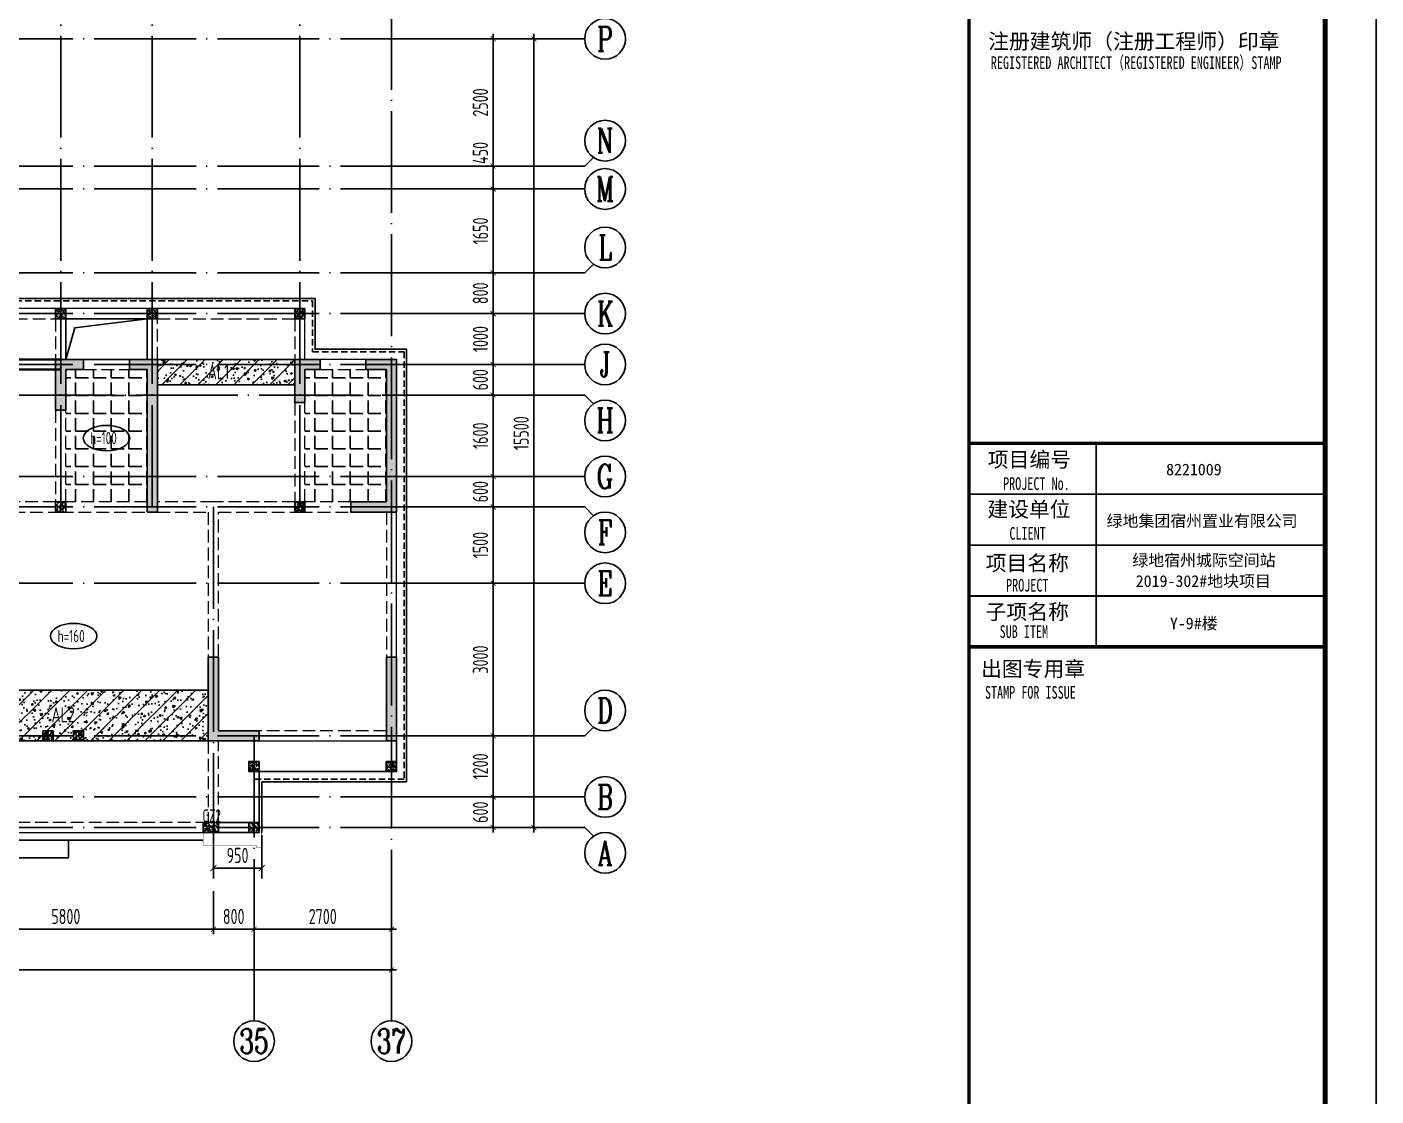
# Model space of a CAD drawing. Extents: x -812054 to 22247, y -644080 to 1003627.
# Drawn here: x -325820 to -299303, y -232639 to -211626 of the extents above; entities that cross this region are included whole.
import ezdxf
from ezdxf.enums import TextEntityAlignment as Align

# ---------------------------------------------------------------- set-up
doc = ezdxf.new("R2010")
doc.units = 0
doc.header["$LTSCALE"] = 1000
for name, pattern in [('DASH', [0.35, 0.25, -0.1]), ('DASHED', [0.75, 0.5, -0.25]), ('DOTE', [2.42, 2, -0.2, 0.02, -0.2]), ('HIDDEN', [0.375, 0.25, -0.125])]:
    doc.linetypes.add(name, pattern=pattern)
doc.layers.get('0').update_dxf_attribs({"linetype": 'CONTINUOUS'})
doc.layers.get('DEFPOINTS').update_dxf_attribs({"linetype": 'CONTINUOUS'})
for name, color, linetype in [('-TK', 7, 'CONTINUOUS'), ('A-AXIS', 1, 'CONTINUOUS'), ('A-DOTE', 10, 'DOTE'), ('AXIS_NUM', 7, 'CONTINUOUS'), ('BEAM', 4, 'DASHED'), ('BEAM_CON', 4, 'CONTINUOUS'), ('ROOF', 183, 'CONTINUOUS'), ('S-B板填充', 251, 'CONTINUOUS'), ('S-B板标注', 3, 'CONTINUOUS'), ('S-B板边线', 2, 'CONTINUOUS'), ('S-D洞口', 4, 'CONTINUOUS'), ('S-L主梁线', 4, 'DASH'), ('S-Q墙填充', 252, 'CONTINUOUS'), ('S-Q墙实线', 6, 'CONTINUOUS'), ('S-Q墙标注', 3, 'CONTINUOUS'), ('S-Y一般标注', 3, 'CONTINUOUS'), ('S-板正筋', 2, 'CONTINUOUS'), ('S-构造柱', 212, 'CONTINUOUS'), ('S-构造柱编号', 130, 'CONTINUOUS'), ('TEXT', 2, 'CONTINUOUS'), ('图签文字', 4, 'CONTINUOUS'), ('看线', 251, 'CONTINUOUS')]:
    doc.layers.add(name, color=color, linetype=linetype)
doc.layers.add('图框', color=9, linetype='CONTINUOUS', lineweight=18)
doc.layers.add('图签', color=147, linetype='CONTINUOUS', lineweight=18)
doc.layers.add('配箍校核', color=34, linetype='CONTINUOUS', plot=False)
doc.styles.add('TSSD_Axis', font='complex.shx', dxfattribs={"width": 0.7, "bigfont": 'hztxt.shx'})
doc.styles.add('TSSD_DIMENSION', font='Tssdeng.shx', dxfattribs={"width": 0.7, "bigfont": 'tssdchn.shx'})
doc.styles.add('TSSD_REIN', font='tssdeng.shx', dxfattribs={"width": 0.7, "height": 300, "bigfont": 'tssdchn.shx'})
doc.styles.add('宋体', font='', dxfattribs={"height": 50})
doc.styles.add('建筑图签-1', font='simhei.ttf', dxfattribs={"width": 0.7})
doc.styles.add('结构文字', font='zstxt.shx', dxfattribs={"width": 0.7, "bigfont": 'zshz.shx'})
doc.styles.get('宋体').set_extended_font_data('SimSun')
doc.dimstyles.new('STRUCK', dxfattribs={"dimtxt": 400, "dimasz": 121, "dimexe": 200, "dimexo": 150, "dimgap": 115, "dimtad": 1, "dimdec": 0, "dimdsep": 46, "dimtxsty": '结构文字', "dimblk": 'ARCHTICK', "dimcen": 400, "dimclrd": 3, "dimclre": 3, "dimclrt": 7, "dimadec": 0, "dimazin": 0, "dimtfac": 1, "dimtdec": 0, "dimtix": 1, "dimtmove": 2, "dimatfit": 3, "dimldrblk": '_DIMX', "dimfxl": 1, "dimtolj": 1, "dimtzin": 0, "dimarcsym": 0})
doc.dimstyles.new('TSSD_100_100', dxfattribs={"dimtxt": 300, "dimasz": 100, "dimexe": 100, "dimexo": 250, "dimgap": 100, "dimtad": 1, "dimdec": 0, "dimzin": 0, "dimdsep": 46, "dimtxsty": 'TSSD_DIMENSION', "dimblk": 'ARCHTICK', "dimcen": 0, "dimdle": 100, "dimclrt": 7, "dimadec": 0, "dimazin": 0, "dimtfac": 1, "dimtdec": 0, "dimtix": 1, "dimtmove": 2, "dimatfit": 3, "dimldrblk": 'ARCHTICK', "dimfxl": 1, "dimtolj": 1, "dimtzin": 0, "dimarcsym": 0})

# ---------------------------------------------------------------- blocks, each defined once
blk = doc.blocks.new('_ArchTick')
at = {"color": 0, "linetype": 'ByBlock', "const_width": 0.15}
blk.add_lwpolyline([(-0.5, -0.5), (0.5, 0.5)], dxfattribs=at)
blk = doc.blocks.new('*D111')
at = {"layer": 'DEFPOINTS', "color": 0, "transparency": 16777216}
for p in [(45300, 3600), (51100, 3600), (51100, 2600)]:
    blk.add_point(p, dxfattribs=at)
at = {"layer": 'S-Y一般标注', "color": 0, "lineweight": -2, "transparency": 16777216}
for p, q in [((45300, 3350), (45300, 2500)), ((51100, 3350), (51100, 2500)), ((45200, 2600), (51200, 2600))]:
    blk.add_line(p, q, dxfattribs=at)
at = {"layer": 'S-Y一般标注', "color": 0, "lineweight": -2, "transparency": 16777216, "xscale": 100, "yscale": 100, "zscale": 100, "rotation": 180}
blk.add_blockref('_ArchTick', (45300, 2600), dxfattribs=at)
at = {"layer": 'S-Y一般标注', "color": 0, "lineweight": -2, "transparency": 16777216, "xscale": 100, "yscale": 100, "zscale": 100}
blk.add_blockref('_ArchTick', (51100, 2600), dxfattribs=at)
at = {"layer": 'S-Y一般标注', "color": 7, "transparency": 16777216, "insert": (48200, 2850), "char_height": 300, "attachment_point": 5, "style": 'TSSD_DIMENSION'}
blk.add_mtext('\\A1;5800', dxfattribs=at)
blk = doc.blocks.new('ts_axno')
at = {"color": 0, "linetype": 'ByBlock', "lineweight": -2}
blk.add_circle((0, 0), 0.5, dxfattribs=at)
at = {"color": 0, "linetype": 'ByBlock', "lineweight": -2, "style": 'TSSD_Axis', "width": 0.7}
blk.add_attdef('A', text='', height=0.6, dxfattribs=at).set_placement((0, 0), align=Align.MIDDLE_CENTER)
blk = doc.blocks.new('*D112')
at = {"layer": 'DEFPOINTS', "color": 0, "transparency": 16777216}
for p in [(51100, 3600), (51900, 3600), (51900, 2600)]:
    blk.add_point(p, dxfattribs=at)
at = {"layer": 'S-Y一般标注', "color": 0, "lineweight": -2, "transparency": 16777216}
for p, q in [((51100, 3350), (51100, 2500)), ((51900, 3350), (51900, 2500)), ((51000, 2600), (52000, 2600))]:
    blk.add_line(p, q, dxfattribs=at)
at = {"layer": 'S-Y一般标注', "color": 0, "lineweight": -2, "transparency": 16777216, "xscale": 100, "yscale": 100, "zscale": 100, "rotation": 180}
blk.add_blockref('_ArchTick', (51100, 2600), dxfattribs=at)
at = {"layer": 'S-Y一般标注', "color": 0, "lineweight": -2, "transparency": 16777216, "xscale": 100, "yscale": 100, "zscale": 100}
blk.add_blockref('_ArchTick', (51900, 2600), dxfattribs=at)
at = {"layer": 'S-Y一般标注', "color": 7, "transparency": 16777216, "insert": (51500, 2850), "char_height": 300, "attachment_point": 5, "style": 'TSSD_DIMENSION'}
blk.add_mtext('\\A1;800', dxfattribs=at)
blk = doc.blocks.new('*D113')
at = {"layer": 'DEFPOINTS', "color": 0, "transparency": 16777216}
for p in [(51900, 3600), (54600, 3600), (54600, 2600)]:
    blk.add_point(p, dxfattribs=at)
at = {"layer": 'S-Y一般标注', "color": 0, "lineweight": -2, "transparency": 16777216}
for p, q in [((51900, 3350), (51900, 2500)), ((54600, 3350), (54600, 2500)), ((51800, 2600), (54700, 2600))]:
    blk.add_line(p, q, dxfattribs=at)
at = {"layer": 'S-Y一般标注', "color": 0, "lineweight": -2, "transparency": 16777216, "xscale": 100, "yscale": 100, "zscale": 100, "rotation": 180}
blk.add_blockref('_ArchTick', (51900, 2600), dxfattribs=at)
at = {"layer": 'S-Y一般标注', "color": 0, "lineweight": -2, "transparency": 16777216, "xscale": 100, "yscale": 100, "zscale": 100}
blk.add_blockref('_ArchTick', (54600, 2600), dxfattribs=at)
at = {"layer": 'S-Y一般标注', "color": 7, "transparency": 16777216, "insert": (53250, 2850), "char_height": 300, "attachment_point": 5, "style": 'TSSD_DIMENSION'}
blk.add_mtext('\\A1;2700', dxfattribs=at)
blk = doc.blocks.new('*D114')
at = {"layer": 'DEFPOINTS', "color": 0, "transparency": 16777216}
for p in [(4600, 3600), (54600, 3600), (54600, 1800)]:
    blk.add_point(p, dxfattribs=at)
at = {"layer": 'S-Y一般标注', "color": 0, "lineweight": -2, "transparency": 16777216}
for p, q in [((4600, 3350), (4600, 1700)), ((54600, 3350), (54600, 1700)), ((4500, 1800), (54700, 1800))]:
    blk.add_line(p, q, dxfattribs=at)
at = {"layer": 'S-Y一般标注', "color": 0, "lineweight": -2, "transparency": 16777216, "xscale": 100, "yscale": 100, "zscale": 100, "rotation": 180}
blk.add_blockref('_ArchTick', (4600, 1800), dxfattribs=at)
at = {"layer": 'S-Y一般标注', "color": 0, "lineweight": -2, "transparency": 16777216, "xscale": 100, "yscale": 100, "zscale": 100}
blk.add_blockref('_ArchTick', (54600, 1800), dxfattribs=at)
at = {"layer": 'S-Y一般标注', "color": 7, "transparency": 16777216, "insert": (29600, 2050), "char_height": 300, "attachment_point": 5, "style": 'TSSD_DIMENSION'}
blk.add_mtext('\\A1;50000', dxfattribs=at)
blk = doc.blocks.new('*D119')
at = {"layer": 'DEFPOINTS', "color": 0, "transparency": 16777216}
for p in [(55600, 5200), (56600, 5200), (55600, 4600)]:
    blk.add_point(p, dxfattribs=at)
at = {"layer": 'S-Y一般标注', "color": 0, "lineweight": -2, "transparency": 16777216}
for p, q in [((55850, 5200), (56700, 5200)), ((56600, 5200), (56600, 5300)), ((56600, 4600), (56600, 5200)), ((55850, 4600), (56700, 4600)), ((56600, 4600), (56600, 4500))]:
    blk.add_line(p, q, dxfattribs=at)
at = {"layer": 'S-Y一般标注', "color": 0, "lineweight": -2, "transparency": 16777216, "xscale": 100, "yscale": 100, "zscale": 100}
for p, rotation in [((56600, 5200), 270), ((56600, 4600), 90)]:
    blk.add_blockref('_ArchTick', p, dxfattribs=dict(at, rotation=rotation))
at = {"layer": 'S-Y一般标注', "color": 7, "transparency": 16777216, "insert": (56350, 4900), "char_height": 300, "attachment_point": 5, "rotation": 90, "style": 'TSSD_DIMENSION'}
blk.add_mtext('\\A1;600', dxfattribs=at)
blk = doc.blocks.new('*D120')
at = {"layer": 'DEFPOINTS', "color": 0, "transparency": 16777216}
for p in [(55600, 10900), (56600, 10900), (55600, 9400)]:
    blk.add_point(p, dxfattribs=at)
at = {"layer": 'S-Y一般标注', "color": 0, "lineweight": -2, "transparency": 16777216}
for p, q in [((55850, 10900), (56700, 10900)), ((56600, 9300), (56600, 11000)), ((55850, 9400), (56700, 9400))]:
    blk.add_line(p, q, dxfattribs=at)
at = {"layer": 'S-Y一般标注', "color": 0, "lineweight": -2, "transparency": 16777216, "xscale": 100, "yscale": 100, "zscale": 100}
for p, rotation in [((56600, 10900), 90), ((56600, 9400), 270)]:
    blk.add_blockref('_ArchTick', p, dxfattribs=dict(at, rotation=rotation))
at = {"layer": 'S-Y一般标注', "color": 7, "transparency": 16777216, "insert": (56350, 10150), "char_height": 300, "attachment_point": 5, "rotation": 90, "style": 'TSSD_DIMENSION'}
blk.add_mtext('\\A1;1500', dxfattribs=at)
blk = doc.blocks.new('*D121')
at = {"layer": 'DEFPOINTS', "color": 0, "transparency": 16777216}
for p in [(55600, 11500), (56600, 11500), (55600, 10900)]:
    blk.add_point(p, dxfattribs=at)
at = {"layer": 'S-Y一般标注', "color": 0, "lineweight": -2, "transparency": 16777216}
for p, q in [((55850, 11500), (56700, 11500)), ((56600, 11500), (56600, 11600)), ((56600, 10900), (56600, 11500)), ((55850, 10900), (56700, 10900)), ((56600, 10900), (56600, 10800))]:
    blk.add_line(p, q, dxfattribs=at)
at = {"layer": 'S-Y一般标注', "color": 0, "lineweight": -2, "transparency": 16777216, "xscale": 100, "yscale": 100, "zscale": 100}
for p, rotation in [((56600, 11500), 270), ((56600, 10900), 90)]:
    blk.add_blockref('_ArchTick', p, dxfattribs=dict(at, rotation=rotation))
at = {"layer": 'S-Y一般标注', "color": 7, "transparency": 16777216, "insert": (56350, 11200), "char_height": 300, "attachment_point": 5, "rotation": 90, "style": 'TSSD_DIMENSION'}
blk.add_mtext('\\A1;600', dxfattribs=at)
blk = doc.blocks.new('*D122')
at = {"layer": 'DEFPOINTS', "color": 0, "transparency": 16777216}
for p in [(55600, 13100), (56600, 13100), (55600, 11500)]:
    blk.add_point(p, dxfattribs=at)
at = {"layer": 'S-Y一般标注', "color": 0, "lineweight": -2, "transparency": 16777216}
for p, q in [((55850, 13100), (56700, 13100)), ((56600, 11400), (56600, 13200)), ((55850, 11500), (56700, 11500))]:
    blk.add_line(p, q, dxfattribs=at)
at = {"layer": 'S-Y一般标注', "color": 0, "lineweight": -2, "transparency": 16777216, "xscale": 100, "yscale": 100, "zscale": 100}
for p, rotation in [((56600, 13100), 90), ((56600, 11500), 270)]:
    blk.add_blockref('_ArchTick', p, dxfattribs=dict(at, rotation=rotation))
at = {"layer": 'S-Y一般标注', "color": 7, "transparency": 16777216, "insert": (56350, 12300), "char_height": 300, "attachment_point": 5, "rotation": 90, "style": 'TSSD_DIMENSION'}
blk.add_mtext('\\A1;1600', dxfattribs=at)
blk = doc.blocks.new('*D123')
at = {"layer": 'DEFPOINTS', "color": 0, "transparency": 16777216}
for p in [(55600, 13700), (56600, 13700), (55600, 13100)]:
    blk.add_point(p, dxfattribs=at)
at = {"layer": 'S-Y一般标注', "color": 0, "lineweight": -2, "transparency": 16777216}
for p, q in [((56600, 13700), (56600, 13800)), ((55850, 13700), (56700, 13700)), ((56600, 13100), (56600, 13700)), ((55850, 13100), (56700, 13100)), ((56600, 13100), (56600, 13000))]:
    blk.add_line(p, q, dxfattribs=at)
at = {"layer": 'S-Y一般标注', "color": 0, "lineweight": -2, "transparency": 16777216, "xscale": 100, "yscale": 100, "zscale": 100}
for p, rotation in [((56600, 13700), 270), ((56600, 13100), 90)]:
    blk.add_blockref('_ArchTick', p, dxfattribs=dict(at, rotation=rotation))
at = {"layer": 'S-Y一般标注', "color": 7, "transparency": 16777216, "insert": (56350, 13400), "char_height": 300, "attachment_point": 5, "rotation": 90, "style": 'TSSD_DIMENSION'}
blk.add_mtext('\\A1;600', dxfattribs=at)
blk = doc.blocks.new('*D124')
at = {"layer": 'DEFPOINTS', "color": 0, "transparency": 16777216}
for p in [(55600, 14700), (56600, 14700), (55600, 13700)]:
    blk.add_point(p, dxfattribs=at)
at = {"layer": 'S-Y一般标注', "color": 0, "lineweight": -2, "transparency": 16777216}
for p, q in [((55850, 14700), (56700, 14700)), ((56600, 13600), (56600, 14800)), ((55850, 13700), (56700, 13700))]:
    blk.add_line(p, q, dxfattribs=at)
at = {"layer": 'S-Y一般标注', "color": 0, "lineweight": -2, "transparency": 16777216, "xscale": 100, "yscale": 100, "zscale": 100}
for p, rotation in [((56600, 14700), 90), ((56600, 13700), 270)]:
    blk.add_blockref('_ArchTick', p, dxfattribs=dict(at, rotation=rotation))
at = {"layer": 'S-Y一般标注', "color": 7, "transparency": 16777216, "insert": (56350, 14200), "char_height": 300, "attachment_point": 5, "rotation": 90, "style": 'TSSD_DIMENSION'}
blk.add_mtext('\\A1;1000', dxfattribs=at)
blk = doc.blocks.new('*D125')
at = {"layer": 'DEFPOINTS', "color": 0, "transparency": 16777216}
for p in [(55600, 20100), (57400, 20100), (55600, 4600)]:
    blk.add_point(p, dxfattribs=at)
at = {"layer": 'S-Y一般标注', "color": 0, "lineweight": -2, "transparency": 16777216}
for p, q in [((57400, 4500), (57400, 20200)), ((55850, 20100), (57500, 20100)), ((55850, 4600), (57500, 4600))]:
    blk.add_line(p, q, dxfattribs=at)
at = {"layer": 'S-Y一般标注', "color": 0, "lineweight": -2, "transparency": 16777216, "xscale": 100, "yscale": 100, "zscale": 100}
for p, rotation in [((57400, 20100), 90), ((57400, 4600), 270)]:
    blk.add_blockref('_ArchTick', p, dxfattribs=dict(at, rotation=rotation))
at = {"layer": 'S-Y一般标注', "color": 7, "transparency": 16777216, "insert": (57150, 12350), "char_height": 300, "attachment_point": 5, "rotation": 90, "style": 'TSSD_DIMENSION'}
blk.add_mtext('\\A1;15500', dxfattribs=at)
blk = doc.blocks.new('*D126')
at = {"layer": 'DEFPOINTS', "color": 0, "transparency": 16777216}
for p in [(55600, 15500), (56600, 15500), (55600, 14700)]:
    blk.add_point(p, dxfattribs=at)
at = {"layer": 'S-Y一般标注', "color": 0, "lineweight": -2, "transparency": 16777216}
for p, q in [((55850, 15500), (56700, 15500)), ((56600, 14600), (56600, 15600)), ((55850, 14700), (56700, 14700))]:
    blk.add_line(p, q, dxfattribs=at)
at = {"layer": 'S-Y一般标注', "color": 0, "lineweight": -2, "transparency": 16777216, "xscale": 100, "yscale": 100, "zscale": 100}
for p, rotation in [((56600, 15500), 90), ((56600, 14700), 270)]:
    blk.add_blockref('_ArchTick', p, dxfattribs=dict(at, rotation=rotation))
at = {"layer": 'S-Y一般标注', "color": 7, "transparency": 16777216, "insert": (56350, 15100), "char_height": 300, "attachment_point": 5, "rotation": 90, "style": 'TSSD_DIMENSION'}
blk.add_mtext('\\A1;800', dxfattribs=at)
blk = doc.blocks.new('*D127')
at = {"layer": 'DEFPOINTS', "color": 0, "transparency": 16777216}
for p in [(55600, 17600), (56600, 17600), (55600, 17150)]:
    blk.add_point(p, dxfattribs=at)
at = {"layer": 'S-Y一般标注', "color": 0, "lineweight": -2, "transparency": 16777216}
for p, q in [((55850, 17600), (56700, 17600)), ((56600, 17050), (56600, 17700)), ((55850, 17150), (56700, 17150))]:
    blk.add_line(p, q, dxfattribs=at)
at = {"layer": 'S-Y一般标注', "color": 0, "lineweight": -2, "transparency": 16777216, "xscale": 100, "yscale": 100, "zscale": 100}
for p, rotation in [((56600, 17600), 90), ((56600, 17150), 270)]:
    blk.add_blockref('_ArchTick', p, dxfattribs=dict(at, rotation=rotation))
at = {"layer": 'S-Y一般标注', "color": 7, "transparency": 16777216, "insert": (56350, 17858), "char_height": 300, "attachment_point": 5, "rotation": 90, "style": 'TSSD_DIMENSION'}
blk.add_mtext('\\A1;450', dxfattribs=at)
blk = doc.blocks.new('*D128')
at = {"layer": 'DEFPOINTS', "color": 0, "transparency": 16777216}
for p in [(55600, 20100), (56600, 20100), (55600, 17600)]:
    blk.add_point(p, dxfattribs=at)
at = {"layer": 'S-Y一般标注', "color": 0, "lineweight": -2, "transparency": 16777216}
for p, q in [((56600, 17500), (56600, 20200)), ((55850, 20100), (56700, 20100)), ((55850, 17600), (56700, 17600))]:
    blk.add_line(p, q, dxfattribs=at)
at = {"layer": 'S-Y一般标注', "color": 0, "lineweight": -2, "transparency": 16777216, "xscale": 100, "yscale": 100, "zscale": 100}
for p, rotation in [((56600, 20100), 90), ((56600, 17600), 270)]:
    blk.add_blockref('_ArchTick', p, dxfattribs=dict(at, rotation=rotation))
at = {"layer": 'S-Y一般标注', "color": 7, "transparency": 16777216, "insert": (56350, 18850), "char_height": 300, "attachment_point": 5, "rotation": 90, "style": 'TSSD_DIMENSION'}
blk.add_mtext('\\A1;2500', dxfattribs=at)
blk = doc.blocks.new('*D129')
at = {"layer": 'DEFPOINTS', "color": 0, "transparency": 16777216}
for p in [(55600, 6400), (56600, 6400), (55600, 5200)]:
    blk.add_point(p, dxfattribs=at)
at = {"layer": 'S-Y一般标注', "color": 0, "lineweight": -2, "transparency": 16777216}
for p, q in [((55850, 6400), (56700, 6400)), ((56600, 5100), (56600, 6500)), ((55850, 5200), (56700, 5200))]:
    blk.add_line(p, q, dxfattribs=at)
at = {"layer": 'S-Y一般标注', "color": 0, "lineweight": -2, "transparency": 16777216, "xscale": 100, "yscale": 100, "zscale": 100}
for p, rotation in [((56600, 6400), 90), ((56600, 5200), 270)]:
    blk.add_blockref('_ArchTick', p, dxfattribs=dict(at, rotation=rotation))
at = {"layer": 'S-Y一般标注', "color": 7, "transparency": 16777216, "insert": (56350, 5800), "char_height": 300, "attachment_point": 5, "rotation": 90, "style": 'TSSD_DIMENSION'}
blk.add_mtext('\\A1;1200', dxfattribs=at)
blk = doc.blocks.new('*D130')
at = {"layer": 'DEFPOINTS', "color": 0, "transparency": 16777216}
for p in [(55600, 9400), (56600, 9400), (55600, 6400)]:
    blk.add_point(p, dxfattribs=at)
at = {"layer": 'S-Y一般标注', "color": 0, "lineweight": -2, "transparency": 16777216}
for p, q in [((55850, 9400), (56700, 9400)), ((56600, 6300), (56600, 9500)), ((55850, 6400), (56700, 6400))]:
    blk.add_line(p, q, dxfattribs=at)
at = {"layer": 'S-Y一般标注', "color": 0, "lineweight": -2, "transparency": 16777216, "xscale": 100, "yscale": 100, "zscale": 100}
for p, rotation in [((56600, 9400), 90), ((56600, 6400), 270)]:
    blk.add_blockref('_ArchTick', p, dxfattribs=dict(at, rotation=rotation))
at = {"layer": 'S-Y一般标注', "color": 7, "transparency": 16777216, "insert": (56350, 7900), "char_height": 300, "attachment_point": 5, "rotation": 90, "style": 'TSSD_DIMENSION'}
blk.add_mtext('\\A1;3000', dxfattribs=at)
blk = doc.blocks.new('*D131')
at = {"layer": 'DEFPOINTS', "color": 0, "transparency": 16777216}
for p in [(55600, 17150), (56600, 17150), (55600, 15500)]:
    blk.add_point(p, dxfattribs=at)
at = {"layer": 'S-Y一般标注', "color": 0, "lineweight": -2, "transparency": 16777216}
for p, q in [((56600, 15400), (56600, 17250)), ((55850, 17150), (56700, 17150)), ((55850, 15500), (56700, 15500))]:
    blk.add_line(p, q, dxfattribs=at)
at = {"layer": 'S-Y一般标注', "color": 0, "lineweight": -2, "transparency": 16777216, "xscale": 100, "yscale": 100, "zscale": 100}
for p, rotation in [((56600, 17150), 90), ((56600, 15500), 270)]:
    blk.add_blockref('_ArchTick', p, dxfattribs=dict(at, rotation=rotation))
at = {"layer": 'S-Y一般标注', "color": 7, "transparency": 16777216, "insert": (56350, 16325), "char_height": 300, "attachment_point": 5, "rotation": 90, "style": 'TSSD_DIMENSION'}
blk.add_mtext('\\A1;1650', dxfattribs=at)
blk = doc.blocks.new('20210729.03492876')
at = {"color": 30, "const_width": 8}
blk.add_lwpolyline([(47750, 500), (47750, 200), (47650, 200), (47650, 250), (46600, 250), (46600, 500)], dxfattribs=at)
at = {"layer": '看线', "color": 201, "linetype": 'HIDDEN', "ltscale": 0.5}
blk.add_lwpolyline([(40250, 13200), (40250, 11750), (42350, 11750), (42350, 10950), (48750, 10950), (48750, 9950), (50550, 9950), (50550, 1550), (47600, 1550)], dxfattribs=at)
at = {"layer": '看线', "color": 201}
blk.add_lwpolyline([(40300, 13200), (40300, 11800), (42400, 11800), (42400, 11000), (48800, 11000), (48800, 10000), (50600, 10000), (50600, 1500), (47750, 1500)], dxfattribs=at)
at = {"layer": '看线', "color": 202, "ltscale": 0.5}
for points in [[(47750, 1500), (47750, 500)], [(43950, 350), (43950, 0), (41950, 0), (41950, 350)], [(46600, 350), (41950, 350)]]:
    blk.add_lwpolyline(points, dxfattribs=at)
blk = doc.blocks.new('20210729.04150611')
at = {"layer": 'S-B板边线'}
blk.add_lwpolyline([(15045, -31892), (15045, -31893), (15845, -31893), (15845, -30693), (18545, -30693), (18545, -30093)], dxfattribs=at)
blk = doc.blocks.new('20210807.15313138')
at = {"layer": 'S-Q墙填充'}
h = blk.add_hatch(color=252, dxfattribs=at)
h.dxf.hatch_style = 1
h.paths.add_polyline_path([(104416, 66140), (104416, 65140), (104616, 65140), (104616, 65940), (104966, 65940), (104966, 66140)])
h = blk.add_hatch(color=252, dxfattribs=at)
h.dxf.hatch_style = 1
h.paths.add_polyline_path([(106416, 66140), (105866, 66140), (105866, 65940), (106216, 65940), (106216, 63140), (106416, 63140)])
h = blk.add_hatch(color=252, dxfattribs=at)
h.dxf.hatch_style = 1
h.paths.add_polyline_path([(109116, 66140), (109116, 65290), (109316, 65290), (109316, 65940), (109616, 65940), (109616, 66140)])
h = blk.add_hatch(color=252, dxfattribs=at)
h.dxf.hatch_style = 1
h.paths.add_polyline_path([(110916, 63340), (110216, 63340), (110216, 63140), (111116, 63140), (111116, 66140), (110516, 66140), (110516, 65940), (110916, 65940)])
h = blk.add_hatch(color=252, dxfattribs=at)
h.dxf.hatch_style = 1
h.paths.add_polyline_path([(107416, 60290), (107616, 60290), (107616, 58840), (108316, 58840), (108416, 58840), (108416, 58640), (108316, 58640), (107416, 58640)])
h = blk.add_hatch(color=252, dxfattribs=at)
h.dxf.hatch_style = 1
h.paths.add_polyline_path([(111116, 58640), (111116, 60290), (110916, 60290), (110916, 58640)])
at = {"layer": 'BEAM_CON'}
for p, q in [((107616, 57040), (108416, 57040)), ((108416, 57040), (108416, 56840)), ((107616, 56840), (108416, 56840))]:
    blk.add_line(p, q, dxfattribs=at)
at = {"layer": 'S-D洞口', "color": 5}
blk.add_lwpolyline([(104616, 66140), (106216, 66140), (106216, 66940), (104616, 66940), (104616, 66140), (104793, 66762), (106216, 66940)], dxfattribs=at)
at = {"layer": 'S-L主梁线', "linetype": 'ByBlock', "lineweight": 18}
for p, q in [((104516, 67140), (102916, 67140)), ((106316, 67140), (104516, 67140)), ((109316, 67140), (106316, 67140)), ((109316, 66140), (109316, 67140)), ((104616, 66940), (106216, 66940)), ((104616, 66140), (104616, 66940)), ((106216, 66940), (106216, 66140)), ((105866, 66140), (104966, 66140)), ((110516, 66140), (109616, 66140)), ((111116, 60290), (111116, 63140)), ((108416, 58640), (110916, 58640)), ((101616, 56840), (107616, 56840))]:
    blk.add_line(p, q, dxfattribs=at)
at = {"layer": 'S-L主梁线', "linetype": 'DASH', "lineweight": 18}
for p, q in [((102916, 66940), (104416, 66940)), ((104416, 66940), (104416, 66140)), ((106416, 66940), (109116, 66940)), ((106416, 66140), (106416, 66940)), ((109116, 66940), (109116, 66140)), ((104966, 65940), (105866, 65940)), ((109616, 65940), (110516, 65940)), ((109116, 65290), (109116, 63340)), ((109316, 63340), (109316, 65290)), ((104416, 65140), (104416, 63340)), ((104616, 63340), (104616, 65140)), ((104416, 63340), (101816, 63340)), ((101816, 63140), (104516, 63140)), ((104516, 63140), (106216, 63140)), ((106216, 63340), (104616, 63340)), ((107516, 63340), (106416, 63340)), ((106416, 63140), (107416, 63140)), ((107416, 63140), (107416, 60290)), ((109116, 63340), (107516, 63340)), ((107616, 63140), (109216, 63140)), ((107616, 60290), (107616, 63140)), ((109216, 63140), (110216, 63140)), ((110216, 63340), (109316, 63340)), ((110916, 63140), (110916, 60290)), ((107416, 58640), (107416, 57040)), ((107616, 57040), (107616, 58640)), ((110916, 58840), (108416, 58840)), ((107416, 57040), (101816, 57040))]:
    blk.add_line(p, q, dxfattribs=at)
at = {"layer": 'S-Q墙实线'}
for points in [[(104416, 66140), (104416, 65140), (104616, 65140), (104616, 65940), (104966, 65940), (104966, 66140)], [(106416, 66140), (105866, 66140), (105866, 65940), (106216, 65940), (106216, 63140), (106416, 63140)], [(109116, 66140), (109116, 65290), (109316, 65290), (109316, 65940), (109616, 65940), (109616, 66140)], [(110916, 63340), (110216, 63340), (110216, 63140), (111116, 63140), (111116, 66140), (110516, 66140), (110516, 65940), (110916, 65940)], [(111116, 58640), (111116, 60290), (110916, 60290), (110916, 58640)]]:
    blk.add_lwpolyline(points, close=True, dxfattribs=at)
blk.add_lwpolyline([(108316, 58840), (108416, 58840), (108416, 58640), (108316, 58640), (107416, 58640), (107416, 60290), (107616, 60290), (107616, 58840), (108316, 58840)], dxfattribs=at)
blk = doc.blocks.new('20210730.02141516')
at = {"layer": 'S-构造柱'}
h = blk.add_hatch(dxfattribs=at)
h.set_pattern_fill('ARMORED', color=256, scale=15, angle=-90, style=0)
h.set_pattern_definition([(320, (-154189.41, 3278673.45), (-9.4128202, -107.5890274), [11.25, -123.75]), (265, (-154189.41, 3278673.45), (112.82882, 20.8127), [9, -99]), (10.4514, (-154190.19, 3278664.49), (103.4159313, -86.7764073), [9.5610285, -105.1713168]), (316.1842, (-154159.41, 3278673.45), (-24.827852, -160.0861573), [16.875, -185.625]), (6.6356, (-154161.48, 3278660.11), (146.117681, -140.199406), [14.341543, -157.75695]), (261.1842, (-154159.41, 3278673.45), (146.11779, -140.199292), [13.5, -148.5]), (291, (-154166.91, 3278658.45), (-60.3928336, -89.5360578), [11.25, -123.75]), (236, (-154166.91, 3278658.45), (108.7725068, -36.4972998), [9, -99]), (341.4514, (-154171.94, 3278650.99), (48.3795745, -126.0333943), [9.5610285, -105.1713168]), (307.5, (-154189.41, 3278673.454), (49.93407807, -1.8239783), [0, -97.8, 0, -100.5, 0, -99.375]), (277.5, (-154189.41, 3278673.454), (59.1617568, -39.4604306), [0, -57.3, 0, -95.55, 0, -37.875]), (237.5, (-154189.41, 3278706.904), (-3.38323076, -80.07336543), [0, -37.5, 0, -117, 0, -155.25]), (227.5, (-154189.41, 3278721.904), (15.0157473, -87.4779254), [0, -48.75, 0, -77.7, 0, -110.25]), (315, (-154189.41, 3278673.454), (53.0330086, 53.0330086), [])])
h.paths.add_polyline_path([(200, 200), (200, 0), (0, 0), (0, 200)])
blk.add_lwpolyline([(200, 200), (200, 0), (0, 0), (0, 200)], close=True, dxfattribs=at)
blk = doc.blocks.new('20210809.18224761')
at = {"layer": 'S-构造柱'}
h = blk.add_hatch(dxfattribs=at)
h.set_pattern_fill('ARMORED', color=256, scale=15, angle=-90, style=0)
h.set_pattern_definition([(320, (-154189.41, 3278673.45), (-9.4128202, -107.5890274), [11.25, -123.75]), (265, (-154189.41, 3278673.45), (112.82882, 20.8127), [9, -99]), (10.4514, (-154190.19, 3278664.49), (103.4159313, -86.7764073), [9.5610285, -105.1713168]), (316.1842, (-154159.41, 3278673.45), (-24.827852, -160.0861573), [16.875, -185.625]), (6.6356, (-154161.48, 3278660.11), (146.117681, -140.199406), [14.341543, -157.75695]), (261.1842, (-154159.41, 3278673.45), (146.11779, -140.199292), [13.5, -148.5]), (291, (-154166.91, 3278658.45), (-60.3928336, -89.5360578), [11.25, -123.75]), (236, (-154166.91, 3278658.45), (108.7725068, -36.4972998), [9, -99]), (341.4514, (-154171.94, 3278650.99), (48.3795745, -126.0333943), [9.5610285, -105.1713168]), (307.5, (-154189.41, 3278673.454), (49.93407807, -1.8239783), [0, -97.8, 0, -100.5, 0, -99.375]), (277.5, (-154189.41, 3278673.454), (59.1617568, -39.4604306), [0, -57.3, 0, -95.55, 0, -37.875]), (237.5, (-154189.41, 3278706.904), (-3.38323076, -80.07336543), [0, -37.5, 0, -117, 0, -155.25]), (227.5, (-154189.41, 3278721.904), (15.0157473, -87.4779254), [0, -48.75, 0, -77.7, 0, -110.25]), (315, (-154189.41, 3278673.454), (53.0330086, 53.0330086), [])])
h.paths.add_polyline_path([(300, 200), (300, 0), (0, 0), (0, 200)])
blk.add_lwpolyline([(300, 200), (300, 0), (0, 0), (0, 200)], close=True, dxfattribs=at)
blk = doc.blocks.new('20210809.18235135')
at = {"layer": '配箍校核'}
blk.add_blockref('20210809.18224761', (12, 0), dxfattribs=at)
at = {"layer": 'S-构造柱编号', "color": 2, "linetype": 'ByBlock', "style": 'TSSD_REIN', "width": 0.65}
blk.add_text('GZ2', height=250, dxfattribs=at).set_placement((0, 206, 0))
blk = doc.blocks.new('20210809.18285270')
at = {"layer": 'ROOF', "rotation": 359.9999999538236}
for p in [(43500, 10100), (45300, 10100), (48200, 10100), (43500, 6300), (48200, 6300), (47300, 1200), (50000, 1200), (47300, 0)]:
    blk.add_blockref('20210730.02141516', p, dxfattribs=at)
at = {"layer": 'ROOF'}
for p in [(43250, 1800), (43850, 1800)]:
    blk.add_blockref('20210730.02141516', p, dxfattribs=at)
at = {"layer": '配箍校核'}
blk.add_blockref('20210809.18235135', (46388, 0), dxfattribs=at)
blk = doc.blocks.new('*D1298')
at = {"layer": 'DEFPOINTS', "color": 0, "transparency": 16777216}
for p in [(-322156, -227360), (-321206, -227360), (-321206, -228160)]:
    blk.add_point(p, dxfattribs=at)
at = {"layer": 'S-Q墙标注', "color": 3, "lineweight": -2, "transparency": 16777216}
for p, q in [((-322156, -227510), (-322156, -228360)), ((-321206, -227510), (-321206, -228360)), ((-322156, -228160), (-321206, -228160))]:
    blk.add_line(p, q, dxfattribs=at)
at = {"layer": 'S-Q墙标注', "color": 3, "lineweight": -2, "transparency": 16777216, "xscale": 121, "yscale": 121, "zscale": 121, "rotation": 180}
blk.add_blockref('_ArchTick', (-322156, -228160), dxfattribs=at)
at = {"layer": 'S-Q墙标注', "color": 3, "lineweight": -2, "transparency": 16777216, "xscale": 121, "yscale": 121, "zscale": 121}
blk.add_blockref('_ArchTick', (-321206, -228160), dxfattribs=at)
at = {"layer": 'S-Q墙标注', "color": 7, "transparency": 16777216, "insert": (-321681, -227910), "char_height": 300, "attachment_point": 5, "style": 'TSSD_REIN'}
blk.add_mtext('\\A1;950', dxfattribs=at)
blk = doc.blocks.new('_DIMX')
blk.add_line((-150, 0), (150, 0))
at = {"const_width": 50}
blk.add_lwpolyline([(-70, -70), (70, 70)], dxfattribs=at)
blk = doc.blocks.new('A1')
blk.add_lwpolyline([(0, 59400), (0, 0), (84100, 0), (84100, 59400)], close=True)
at = {"const_width": 100}
blk.add_lwpolyline([(2500, 58400), (2500, 1000), (83100, 1000), (83100, 58400)], close=True, dxfattribs=at)
at = {"layer": '图框'}
for points, const_width in [([(76100, 1000), (76100, 58400)], 70), ([(76100, 36100), (83100, 36100)], 70), ([(76100, 36100), (83100, 36100)], 70), ([(78600, 32100), (78600, 36100)], 35), ([(76100, 35100), (83100, 35100)], 35), ([(76100, 34100), (83100, 34100)], 35), ([(76100, 33100), (83100, 33100)], 35), ([(83100, 32100), (76100, 32100)], 70)]:
    blk.add_lwpolyline(points, dxfattribs=dict(at, const_width=const_width))
at = {"layer": '图框', "style": '建筑图签-1', "width": 0.7}
for s, p in [('REGISTERED ARCHITECT（REGISTERED ENGINEER）STAMP', (76529, 43459)), ('PROJECT No.', (76770, 35185, -1799)), ('CLIENT', (76894, 34206)), ('PROJECT', (76829, 33187)), ('SUB ITEM', (76702, 32276)), ('STAMP FOR ISSUE', (76413, 31081))]:
    blk.add_text(s, height=250, dxfattribs=at).set_placement(p)
at = {"layer": '图签', "color": 2, "style": '宋体'}
for s, height, p in [('8221009', 229.3, (79974, 35472)), ('绿地集团宿州置业有限公司', 229.34, (78805, 34462)), ('绿地宿州城际空间站', 229.3, (79310, 33688)), ('2019-302#地块项目', 229.34, (79377, 33279)), ('Y-9#楼', 229.3, (80049, 32448))]:
    blk.add_text(s, height=height, dxfattribs=at).set_placement(p)
at = {"layer": '图签文字', "color": 7, "style": '建筑图签-1'}
for s, p in [('注册建筑师（注册工程师）印章', (76475, 43854)), ('项目编号', (76468, 35632)), ('建设单位', (76460, 34655)), ('项目名称', (76427, 33597)), ('子项名称', (76427, 32640)), ('出图专用章', (76336, 31518))]:
    blk.add_text(s, height=300, dxfattribs=at).set_placement(p)
blk = doc.blocks.new('20210726.16350016')
at = {"layer": 'A-AXIS'}
for p, q in [((55600, 20100), (58400, 20100)), ((58400, 17600), (58571.6, 17771.7)), ((55600, 17600), (58400, 17600)), ((55600, 17150), (58400, 17150)), ((58400, 15500), (58571.6, 15671.7)), ((55600, 15500), (58400, 15500)), ((55600, 14700), (58400, 14700)), ((55600, 13700), (58400, 13700)), ((55600, 13100.3), (58400, 13100.3)), ((58400, 13100.3), (58571.6, 12928.7)), ((55600, 11500), (58400, 11500)), ((55600, 10900), (58400, 10900)), ((58400, 10900), (58571.6, 10728.4)), ((55600, 9400), (58400, 9400)), ((55600, 6400), (58400, 6400)), ((58400, 6400), (58571.6, 6571.7)), ((55600, 5200), (58400, 5200)), ((55600, 4600), (58400, 4600)), ((58400, 4600), (58571.6, 4428.4)), ((51900, 3600), (51900, 800)), ((54600, 3600), (54600, 800))]:
    blk.add_line(p, q, dxfattribs=at)
at = {"layer": 'A-DOTE'}
for p, q in [((48100, 10900), (48100, 21100)), ((49900, 10900), (49900, 21100)), ((52800, 10900), (52800, 21100)), ((54600, 21100), (54600, 3600)), ((55600, 20100), (3600, 20100)), ((55600, 17600), (3600, 17600)), ((55600, 17150), (3600, 17150)), ((55600, 15500), (3600, 15500)), ((55600, 14700), (3600, 14700)), ((55600, 13700), (3600, 13700)), ((3600, 13100.3), (55600, 13100.3)), ((55600, 11500), (3600, 11500)), ((55600, 10900), (3600, 10900)), ((51100, 10900), (51100, 3600)), ((55600, 9400), (3600, 9400)), ((55600, 6400), (3600, 6400)), ((51900, 6400), (51900, 3600)), ((55600, 5200), (3600, 5200)), ((55600, 4600), (3600, 4600))]:
    blk.add_line(p, q, dxfattribs=at)
at = {"layer": 'A-AXIS'}
ref = blk.add_blockref('ts_axno', (58800, 20100), dxfattribs=dict(at, xscale=-800, yscale=800, zscale=800))
ref.add_attrib('G', 'P', dxfattribs={"layer": 'AXIS_NUM', "height": 480, "style": 'TSSD_Axis', "width": 0.7}).set_placement((58800, 20100), align=Align.MIDDLE_CENTER)
ref = blk.add_blockref('ts_axno', (58800, 18100), dxfattribs=dict(at, xscale=-800, yscale=800, zscale=800))
ref.add_attrib('G', 'N', dxfattribs={"layer": 'AXIS_NUM', "height": 480, "style": 'TSSD_Axis', "width": 0.7}).set_placement((58800, 18100), align=Align.MIDDLE_CENTER)
ref = blk.add_blockref('ts_axno', (58800, 17150), dxfattribs=dict(at, xscale=-800, yscale=800, zscale=800, rotation=359.9999999999997))
ref.add_attrib('G', 'M', dxfattribs={"layer": 'AXIS_NUM', "height": 480, "rotation": 360, "style": 'TSSD_Axis', "width": 0.7}).set_placement((58800, 17150), align=Align.MIDDLE_CENTER)
ref = blk.add_blockref('ts_axno', (58800, 16000), dxfattribs=dict(at, xscale=-800, yscale=800, zscale=800))
ref.add_attrib('G', 'L', dxfattribs={"layer": 'AXIS_NUM', "height": 480, "style": 'TSSD_Axis', "width": 0.7}).set_placement((58800, 16000), align=Align.MIDDLE_CENTER)
ref = blk.add_blockref('ts_axno', (58800, 14700), dxfattribs=dict(at, xscale=-800, yscale=800, zscale=800))
ref.add_attrib('G', 'K', dxfattribs={"layer": 'AXIS_NUM', "height": 480, "style": 'TSSD_Axis', "width": 0.7}).set_placement((58800, 14700), align=Align.MIDDLE_CENTER)
ref = blk.add_blockref('ts_axno', (58800, 13700), dxfattribs=dict(at, xscale=-800, yscale=800, zscale=800))
ref.add_attrib('G', 'J', dxfattribs={"layer": 'AXIS_NUM', "height": 480, "style": 'TSSD_Axis', "width": 0.7}).set_placement((58800, 13700), align=Align.MIDDLE_CENTER)
ref = blk.add_blockref('ts_axno', (58800, 12600.3), dxfattribs=dict(at, xscale=-800, yscale=800, zscale=800))
ref.add_attrib('C', 'H', dxfattribs={"layer": 'AXIS_NUM', "height": 480, "style": 'TSSD_Axis', "width": 0.7}).set_placement((58800, 12600.3), align=Align.MIDDLE_CENTER)
ref = blk.add_blockref('ts_axno', (58800, 11500), dxfattribs=dict(at, xscale=-800, yscale=800, zscale=800))
ref.add_attrib('D', 'G', dxfattribs={"layer": 'AXIS_NUM', "height": 480, "style": 'TSSD_Axis', "width": 0.7}).set_placement((58800, 11500), align=Align.MIDDLE_CENTER)
ref = blk.add_blockref('ts_axno', (58800, 10400), dxfattribs=dict(at, xscale=-800, yscale=800, zscale=800))
ref.add_attrib('C', 'F', dxfattribs={"layer": 'AXIS_NUM', "height": 480, "style": 'TSSD_Axis', "width": 0.7}).set_placement((58800, 10400), align=Align.MIDDLE_CENTER)
ref = blk.add_blockref('ts_axno', (58800, 9400), dxfattribs=dict(at, xscale=-800, yscale=800, zscale=800))
ref.add_attrib('B', 'E', dxfattribs={"layer": 'AXIS_NUM', "height": 480, "style": 'TSSD_Axis', "width": 0.7}).set_placement((58800, 9400), align=Align.MIDDLE_CENTER)
ref = blk.add_blockref('ts_axno', (58800, 6900), dxfattribs=dict(at, xscale=-800, yscale=800, zscale=800, rotation=180))
ref.add_attrib('C', 'D', dxfattribs={"layer": 'AXIS_NUM', "height": 480, "style": 'TSSD_Axis', "width": 0.7}).set_placement((58800, 6900), align=Align.MIDDLE_CENTER)
ref = blk.add_blockref('ts_axno', (58800, 5200), dxfattribs=dict(at, xscale=-800, yscale=800, zscale=800))
ref.add_attrib('A', 'B', dxfattribs={"layer": 'AXIS_NUM', "height": 480, "style": 'TSSD_Axis', "width": 0.7}).set_placement((58800, 5200), align=Align.MIDDLE_CENTER)
ref = blk.add_blockref('ts_axno', (58800, 4100), dxfattribs=dict(at, xscale=-800, yscale=800, zscale=800))
ref.add_attrib('F', 'A', dxfattribs={"layer": 'AXIS_NUM', "height": 480, "style": 'TSSD_Axis', "width": 0.7}).set_placement((58800, 4100), align=Align.MIDDLE_CENTER)
ref = blk.add_blockref('ts_axno', (51900, 400), dxfattribs=dict(at, xscale=-800, yscale=800, zscale=800, rotation=180))
ref.add_attrib('22', '35', dxfattribs={"layer": 'AXIS_NUM', "height": 480, "style": 'TSSD_Axis', "width": 0.7}).set_placement((51900, 400), align=Align.MIDDLE_CENTER)
ref = blk.add_blockref('ts_axno', (54600, 400), dxfattribs=dict(at, xscale=-800, yscale=800, zscale=800, rotation=180))
ref.add_attrib('23', '37', dxfattribs={"layer": 'AXIS_NUM', "height": 480, "style": 'TSSD_Axis', "width": 0.7}).set_placement((54600, 400), align=Align.MIDDLE_CENTER)
at = {"layer": 'S-Y一般标注'}
for base, p1, p2, picture, middle in [((57400, 20100), (55600, 4600), (55600, 20100), '*D125', (57150, 12350)), ((56600, 20100), (55600, 17600), (55600, 20100), '*D128', (56350, 18850)), ((56600, 17150), (55600, 15500), (55600, 17150), '*D131', (56350, 16325)), ((56600, 15500), (55600, 14700), (55600, 15500), '*D126', (56350, 15100)), ((56600, 14700), (55600, 13700), (55600, 14700), '*D124', (56350, 14200)), ((56600, 13700), (55600, 13100.3), (55600, 13700), '*D123', (56350, 13400.2)), ((56600, 13100.3), (55600, 11500), (55600, 13100.3), '*D122', (56350, 12300.2)), ((56600, 11500), (55600, 10900), (55600, 11500), '*D121', (56350, 11200)), ((56600, 10900), (55600, 9400), (55600, 10900), '*D120', (56350, 10150)), ((56600, 9400), (55600, 6400), (55600, 9400), '*D130', (56350, 7900)), ((56600, 6400), (55600, 5200), (55600, 6400), '*D129', (56350, 5800)), ((56600, 5200), (55600, 4600), (55600, 5200), '*D119', (56350, 4900))]:
    dim = blk.add_linear_dim(base=base, p1=p1, p2=p2, angle=90, dimstyle='TSSD_100_100', dxfattribs=at)
    dim.commit()
    dim.dimension.update_dxf_attribs({"geometry": picture, "text_midpoint": middle})
dim = blk.add_linear_dim(base=(56600, 17600), p1=(55600, 17150), p2=(55600, 17600), angle=90, dimstyle='TSSD_100_100', dxfattribs=at)
dim.commit()
dim.dimension.update_dxf_attribs({"geometry": '*D127', "text_midpoint": (56350, 17858.1), "dimtype": 160})
for base, p1, p2, picture, middle in [((54600, 1800), (4600, 3600), (54600, 3600), '*D114', (29600, 2050)), ((51100, 2600), (45300, 3600), (51100, 3600), '*D111', (48200, 2850)), ((51900, 2600), (51100, 3600), (51900, 3600), '*D112', (51500, 2850)), ((54600, 2600), (51900, 3600), (54600, 3600), '*D113', (53250, 2850))]:
    dim = blk.add_linear_dim(base=base, p1=p1, p2=p2, dimstyle='TSSD_100_100', dxfattribs=at)
    dim.commit()
    dim.dimension.update_dxf_attribs({"geometry": picture, "text_midpoint": middle})

msp = doc.modelspace()

# ---------------------------------------------------------------- hatches: boundary and pattern name
at = {"layer": 'BEAM', "linetype": 'ByBlock'}
h = msp.add_hatch(dxfattribs=at)
h.set_pattern_fill('ARMORED', color=252, scale=50, angle=180, style=0)
h.set_pattern_definition([(230, (-541027.62, 1695761.23), (-358.63009, 31.376067), [37.5, -412.5]), (175, (-541027.62, 1695761.23), (69.37567, -376.09607), [30, -330]), (280.4514, (-541057.5, 1695763.84), (-289.25469, -344.71977), [31.870095, -350.571056]), (226.1842, (-541027.6, 1695661.23), (-533.62052, 82.75951), [56.25, -618.75]), (276.6356, (-541072.1, 1695668.1), (-467.33135, -487.05894), [47.80514, -525.8565]), (171.1842, (-541027.6, 1695661.23), (-467.33097, -487.0593), [45, -495]), (201, (-541077.62, 1695686.23), (-298.453526, 201.309445), [37.5, -412.5]), (146, (-541077.62, 1695686.23), (-121.657666, -362.57502), [30, -330]), (251.4514, (-541102.5, 1695703), (-420.111314, -161.26525), [31.870095, -350.571056]), (217.5, (-541027.62, 1695761.23), (-6.079928, -166.446927), [0, -326, 0, -335, 0, -331.25]), (187.5, (-541027.62, 1695761.23), (-131.534769, -197.205856), [0, -191, 0, -318.5, 0, -126.25]), (147.5, (-540916.12, 1695761.23), (-266.911218, 11.277436), [0, -125, 0, -390, 0, -517.5]), (137.5, (-540866.12, 1695761.23), (-291.593085, -50.05249), [0, -162.5, 0, -259, 0, -367.5]), (225, (-541027.62, 1695761.23), (176.776695, -176.776695), [])])
h.paths.add_polyline_path([(-320556.49, -218660.07), (-323256.49, -218660.07), (-323256.49, -218160.07), (-320556.49, -218160.07)])
h = msp.add_hatch(dxfattribs=at)
h.set_pattern_fill('ARMORED', color=252, scale=50, angle=180, style=0)
h.set_pattern_definition([(230, (-582727.6, 1688761.2), (-358.63009, 31.376067), [37.5, -412.5]), (175, (-582727.6, 1688761.2), (69.37567, -376.09607), [30, -330]), (280.4514, (-582757.5, 1688763.8), (-289.25469, -344.71977), [31.870095, -350.571056]), (226.1842, (-582727.6, 1688661.2), (-533.62052, 82.75951), [56.25, -618.75]), (276.6356, (-582772.07, 1688668.1), (-467.33135, -487.05894), [47.80514, -525.8565]), (171.1842, (-582727.6, 1688661.2), (-467.33097, -487.0593), [45, -495]), (201, (-582777.6, 1688686.2), (-298.453526, 201.309445), [37.5, -412.5]), (146, (-582777.6, 1688686.2), (-121.657666, -362.57502), [30, -330]), (251.4514, (-582802.47, 1688702.98), (-420.111314, -161.26525), [31.870095, -350.571056]), (217.5, (-582727.6, 1688761.2), (-6.079928, -166.446927), [0, -326, 0, -335, 0, -331.25]), (187.5, (-582727.6, 1688761.2), (-131.534769, -197.205856), [0, -191, 0, -318.5, 0, -126.25]), (147.5, (-582616.1, 1688761.2), (-266.911218, 11.277436), [0, -125, 0, -390, 0, -517.5]), (137.5, (-582566.1, 1688761.2), (-291.593085, -50.05249), [0, -162.5, 0, -259, 0, -367.5]), (225, (-582727.6, 1688761.2), (176.776695, -176.776695), [])])
h.paths.add_polyline_path([(-327856.49, -225660.1), (-322256.49, -225660.1), (-322256.49, -224660.1), (-327856.49, -224660.1)])
at = {"layer": 'S-B板填充'}
h = msp.add_hatch(dxfattribs=at)
h.set_pattern_fill('ANGLE', color=252, scale=50, style=0)
h.set_pattern_definition([(0, (-227422.54, -366603.97), (0, 349.25), [254, -95.25]), (90, (-227422.54, -366603.97), (-349.25, 2e-14), [254, -95.25])])
h.paths.add_polyline_path([(-325056.48, -218360.1), (-323456.47, -218360.1), (-323456.47, -220960.1), (-325056.48, -220960.1)])
h = msp.add_hatch(dxfattribs=at)
h.set_pattern_fill('ANGLE', color=252, scale=50, style=0)
h.set_pattern_definition([(0, (-222722.55, -366603.97), (0, 349.25), [254, -95.25]), (90, (-222722.55, -366603.97), (-349.25, 2e-14), [254, -95.25])])
h.paths.add_polyline_path([(-320356.49, -218360.1), (-318756.48, -218360.1), (-318756.48, -220960.1), (-320356.49, -220960.1)])

# ---------------------------------------------------------------- linework, layer by layer
at = {"layer": 'BEAM', "linetype": 'ByBlock'}
for points in [[(-320556.49, -218660.07), (-323256.49, -218660.07), (-323256.49, -218160.07), (-320556.49, -218160.07)], [(-327856.49, -225660.1), (-322256.49, -225660.1), (-322256.49, -224660.1), (-327856.49, -224660.1)]]:
    msp.add_lwpolyline(points, close=True, dxfattribs=at)
at = {"layer": 'S-B板标注'}
msp.add_ellipse((-324256.05, -219707.02), major_axis=(-457.33, 0), ratio=0.54724159, dxfattribs=at)
at = {"layer": 'S-B板标注', "extrusion": (0, 0, -1)}
msp.add_ellipse((-324902.64, -223598.27), major_axis=(457.33, -0.02), ratio=0.54724159, dxfattribs=at)
at = {"layer": 'S-D洞口', "color": 5}
msp.add_lwpolyline([(-325056.49, -218160.1), (-323456.46, -218160.1), (-323456.46, -217360.1), (-325056.49, -217360.1), (-325056.49, -218160.1), (-324878.71, -217537.88), (-323456.46, -217360.1)], dxfattribs=at)
at = {"layer": 'S-板正筋', "color": 5, "linetype": 'DASH', "const_width": 42.86}
for points in [[(-329756.5, -218160.1), (-325156.48, -218160.1)], [(-329756.5, -218360.1), (-325156.48, -218360.1)]]:
    msp.add_lwpolyline(points, dxfattribs=at)

# ---------------------------------------------------------------- block references
at = {"layer": '-TK'}
msp.add_blockref('A1', (-383402.98, -255910.56), dxfattribs=at)
msp.add_blockref('20210729.03492876', (-368956.48, -227960.1))
at = {"layer": 'A-DOTE'}
msp.add_blockref('20210726.16350016', (-373256.48, -231960.15), dxfattribs=at)
at = {"layer": 'S-B板边线'}
msp.add_blockref('20210729.04150611', (-337101.12, -195567.57), dxfattribs=at)
at = {"layer": 'S-Q墙填充'}
msp.add_blockref('20210807.15313138', (-429672.12, -284299.65), dxfattribs=at)
at = {"layer": '配箍校核'}
msp.add_blockref('20210809.18285270', (-368756.49, -227460.27), dxfattribs=at)

# ---------------------------------------------------------------- texts
at = {"layer": 'S-B板标注', "color": 7, "style": 'TSSD_REIN', "width": 0.7}
msp.add_text('h=100', height=240, dxfattribs=at).set_placement((-324580.74, -219825.17))
msp.add_text('h=160', height=240, rotation=359.997282, dxfattribs=at).set_placement((-325217.65, -223716.4))
at = {"layer": 'TEXT', "color": 1, "style": 'TSSD_REIN', "width": 0.7}
for s, p in [('AL1', (-321841.82, -218550.68, 0)), ('AL2', (-324877.88, -225293.99, 0))]:
    msp.add_text(s, height=300, dxfattribs=at).set_placement(p, align=Align.RIGHT)

# ---------------------------------------------------------------- dimensions: what is measured, and where the dimension line sits
at = {"layer": 'S-Q墙标注'}
dim = msp.add_linear_dim(base=(-321206.48, -228160.1), p1=(-322156.48, -227360.1), p2=(-321206.48, -227360.02), dimstyle='STRUCK', override={"dimtxt": 300, "dimgap": 100, "dimtxsty": 'TSSD_REIN'}, dxfattribs=at)
dim.commit()
dim.dimension.update_dxf_attribs({"geometry": '*D1298', "text_midpoint": (-321681.48, -227910.1)})

doc.saveas('drawing.dxf')
